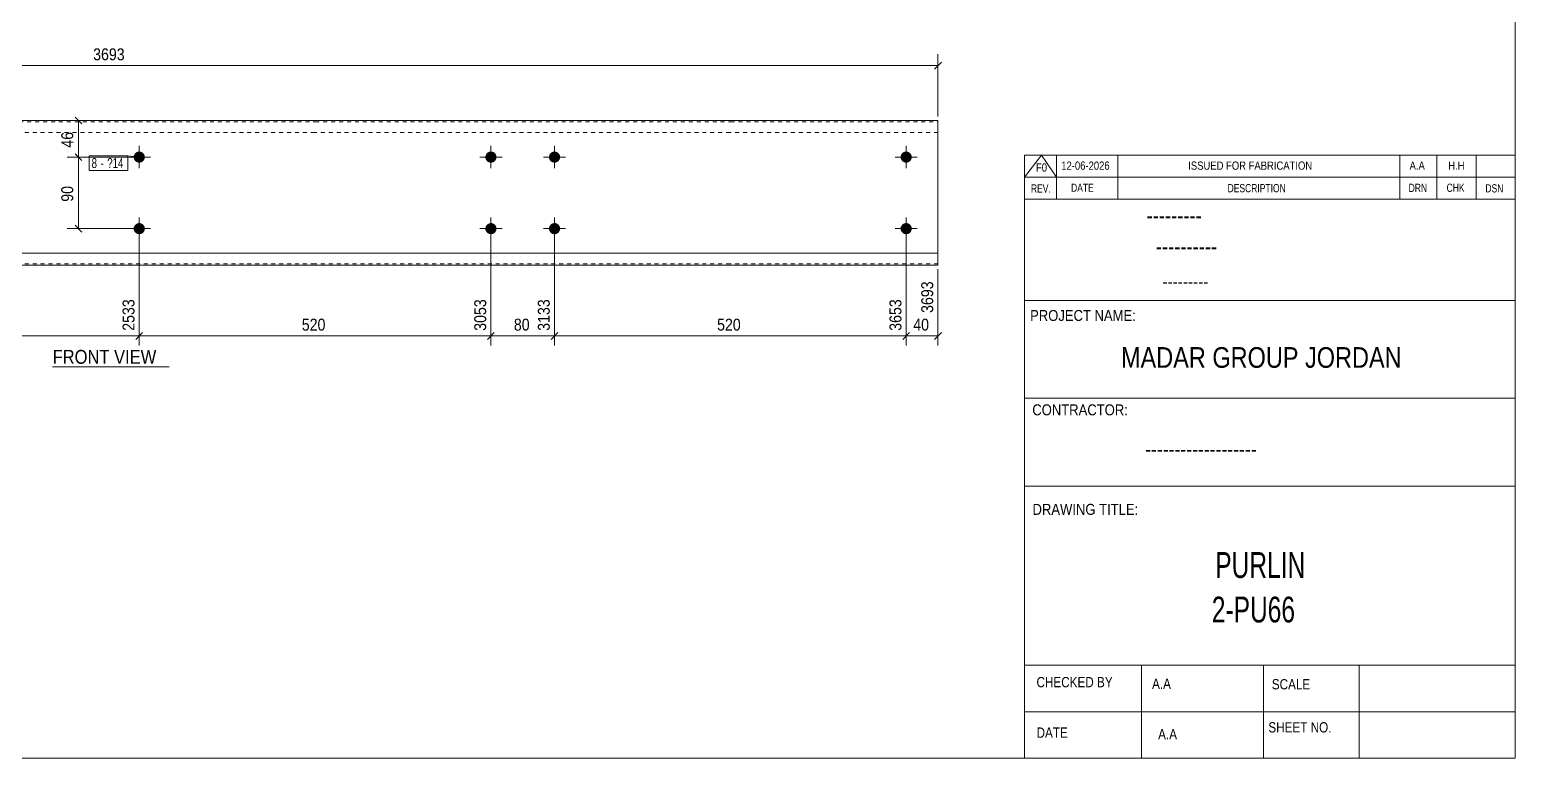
# Model space of a CAD drawing. Header units: millimetres. Extents: x 2 to 579, y 1 to 405.
# Drawn here: x 205.2 to 579, y 5 to 188.3 of the extents above; entities that cross this region are included whole.
import ezdxf

# ---------------------------------------------------------------- set-up
doc = ezdxf.new("R2010")
doc.units = ezdxf.units.MM
doc.linetypes.add('XKITLINE00', pattern=[0])
doc.linetypes.add('XKITLINE01', pattern=[4, 1, -1, 1, -1])
for name, color, linetype, lineweight in [('Bolt', 3, 'Continuous', 0), ('BoltMark', 7, 'Continuous', 0), ('Dimensions', 7, 'Continuous', 0), ('DrawingSheet', 5, 'Continuous', 0), ('OtherObjectType', 7, 'Continuous', 0), ('Part', 2, 'Continuous', 0)]:
    doc.layers.add(name, color=color, linetype=linetype, lineweight=lineweight)
doc.styles.add('@ARIAL_UNICODE_MS_BOLD', font='ARIAL.TTF')
doc.styles.add('ARIAL', font='ARIAL.TTF')
doc.styles.add('ARIAL_NARROW', font='ARIALN.TTF')
doc.styles.add('COMIC_SANS_MS_BOLD', font='COMICBD.TTF')
doc.styles.add('SWIS721_EX_BT', font='ARIAL.TTF')
doc.styles.add('SWISSE', font='ARIAL.TTF')

# ---------------------------------------------------------------- blocks, each defined once
blk = doc.blocks.new('*A3')
at = {"layer": 'Bolt'}
for points in [[(322.66, 156.2), (322.65, 156.17), (322.65, 156.13), (322.65, 156.1), (322.65, 156.06), (322.64, 156.03), (322.64, 156), (322.63, 155.96), (322.62, 155.93), (322.61, 155.9), (322.61, 155.86), (322.6, 155.83), (322.59, 155.8), (322.57, 155.76), (322.56, 155.73), (322.55, 155.7), (322.54, 155.67), (322.52, 155.64), (322.51, 155.61), (322.49, 155.58), (322.47, 155.55), (322.46, 155.52), (322.44, 155.49), (322.42, 155.46), (322.4, 155.43), (322.38, 155.4), (322.36, 155.37), (322.34, 155.35), (322.32, 155.32), (322.29, 155.3), (322.27, 155.27), (322.25, 155.25), (322.22, 155.22), (322.2, 155.2), (322.17, 155.18), (322.14, 155.15), (322.12, 155.13), (322.09, 155.11), (322.06, 155.09), (322.03, 155.07), (322.01, 155.05), (321.98, 155.03), (321.95, 155.02), (321.92, 155), (321.89, 154.99), (321.85, 154.97), (321.82, 154.96), (321.79, 154.94), (321.76, 154.93), (321.73, 154.92), (321.7, 154.91), (321.66, 154.9), (321.63, 154.89), (321.6, 154.88), (321.56, 154.87), (321.53, 154.86), (321.5, 154.86), (321.46, 154.85), (321.43, 154.85), (321.39, 154.84), (321.36, 154.84), (321.32, 154.84), (321.29, 154.84), (321.26, 154.84), (321.22, 154.84), (321.19, 154.84), (321.15, 154.84), (321.12, 154.84), (321.08, 154.85), (321.05, 154.85), (321.02, 154.86), (320.98, 154.86), (320.95, 154.87), (320.92, 154.88), (320.88, 154.89), (320.85, 154.9), (320.82, 154.91), (320.78, 154.92), (320.75, 154.93), (320.72, 154.94), (320.69, 154.96), (320.66, 154.97), (320.63, 154.99), (320.6, 155), (320.57, 155.02), (320.54, 155.03), (320.51, 155.05), (320.48, 155.07), (320.45, 155.09), (320.42, 155.11), (320.39, 155.13), (320.37, 155.15), (320.34, 155.18), (320.32, 155.2), (320.29, 155.22), (320.27, 155.25), (320.24, 155.27), (320.22, 155.3), (320.2, 155.32), (320.17, 155.35), (320.15, 155.37), (320.13, 155.4), (320.11, 155.43), (320.09, 155.46), (320.07, 155.49), (320.06, 155.52), (320.04, 155.55), (320.02, 155.58), (320.01, 155.61), (319.99, 155.64), (319.98, 155.67), (319.96, 155.7), (319.95, 155.73), (319.94, 155.76), (319.93, 155.8), (319.92, 155.83), (319.91, 155.86), (319.9, 155.9), (319.89, 155.93), (319.88, 155.96), (319.88, 156), (319.87, 156.03), (319.87, 156.06), (319.86, 156.1), (319.86, 156.13), (319.86, 156.17), (319.86, 156.2), (319.86, 156.24), (319.86, 156.27), (319.86, 156.3), (319.86, 156.34), (319.86, 156.37), (319.87, 156.41), (319.87, 156.44), (319.88, 156.48), (319.88, 156.51), (319.89, 156.54), (319.9, 156.58), (319.91, 156.61), (319.92, 156.64), (319.93, 156.67), (319.94, 156.71), (319.95, 156.74), (319.96, 156.77), (319.98, 156.8), (319.99, 156.83), (320.01, 156.87), (320.02, 156.9), (320.04, 156.93), (320.06, 156.96), (320.07, 156.98), (320.09, 157.01), (320.11, 157.04), (320.13, 157.07), (320.15, 157.1), (320.17, 157.12), (320.2, 157.15), (320.22, 157.18), (320.24, 157.2), (320.27, 157.23), (320.29, 157.25), (320.32, 157.27), (320.34, 157.3), (320.37, 157.32), (320.39, 157.34), (320.42, 157.36), (320.45, 157.38), (320.48, 157.4), (320.51, 157.42), (320.54, 157.44), (320.57, 157.45), (320.6, 157.47), (320.63, 157.49), (320.66, 157.5), (320.69, 157.52), (320.72, 157.53), (320.75, 157.54), (320.78, 157.55), (320.82, 157.57), (320.85, 157.58), (320.88, 157.59), (320.92, 157.59), (320.95, 157.6), (320.98, 157.61), (321.02, 157.62), (321.05, 157.62), (321.08, 157.63), (321.12, 157.63), (321.15, 157.63), (321.19, 157.63), (321.22, 157.64), (321.26, 157.64), (321.29, 157.64), (321.32, 157.63), (321.36, 157.63), (321.39, 157.63), (321.43, 157.63), (321.46, 157.62), (321.5, 157.62), (321.53, 157.61), (321.56, 157.6), (321.6, 157.59), (321.63, 157.59), (321.66, 157.58), (321.7, 157.57), (321.73, 157.55), (321.76, 157.54), (321.79, 157.53), (321.82, 157.52), (321.85, 157.5), (321.89, 157.49), (321.92, 157.47), (321.95, 157.45), (321.98, 157.44), (322.01, 157.42), (322.03, 157.4), (322.06, 157.38), (322.09, 157.36), (322.12, 157.34), (322.14, 157.32), (322.17, 157.3), (322.2, 157.27), (322.22, 157.25), (322.25, 157.23), (322.27, 157.2), (322.29, 157.18), (322.32, 157.15), (322.34, 157.12), (322.36, 157.1), (322.38, 157.07), (322.4, 157.04), (322.42, 157.01), (322.44, 156.98), (322.46, 156.96), (322.47, 156.93), (322.49, 156.9), (322.51, 156.87), (322.52, 156.83), (322.54, 156.8), (322.55, 156.77), (322.56, 156.74), (322.57, 156.71), (322.59, 156.67), (322.6, 156.64), (322.61, 156.61), (322.61, 156.58), (322.62, 156.54), (322.63, 156.51), (322.64, 156.48), (322.64, 156.44), (322.65, 156.41), (322.65, 156.37), (322.65, 156.34), (322.65, 156.3), (322.66, 156.27), (322.66, 156.24)], [(338.66, 156.2), (338.65, 156.17), (338.65, 156.13), (338.65, 156.1), (338.65, 156.06), (338.64, 156.03), (338.64, 156), (338.63, 155.96), (338.62, 155.93), (338.61, 155.9), (338.61, 155.86), (338.6, 155.83), (338.59, 155.8), (338.57, 155.76), (338.56, 155.73), (338.55, 155.7), (338.54, 155.67), (338.52, 155.64), (338.51, 155.61), (338.49, 155.58), (338.47, 155.55), (338.46, 155.52), (338.44, 155.49), (338.42, 155.46), (338.4, 155.43), (338.38, 155.4), (338.36, 155.37), (338.34, 155.35), (338.32, 155.32), (338.29, 155.3), (338.27, 155.27), (338.25, 155.25), (338.22, 155.22), (338.2, 155.2), (338.17, 155.18), (338.14, 155.15), (338.12, 155.13), (338.09, 155.11), (338.06, 155.09), (338.03, 155.07), (338.01, 155.05), (337.98, 155.03), (337.95, 155.02), (337.92, 155), (337.89, 154.99), (337.85, 154.97), (337.82, 154.96), (337.79, 154.94), (337.76, 154.93), (337.73, 154.92), (337.7, 154.91), (337.66, 154.9), (337.63, 154.89), (337.6, 154.88), (337.56, 154.87), (337.53, 154.86), (337.5, 154.86), (337.46, 154.85), (337.43, 154.85), (337.39, 154.84), (337.36, 154.84), (337.32, 154.84), (337.29, 154.84), (337.26, 154.84), (337.22, 154.84), (337.19, 154.84), (337.15, 154.84), (337.12, 154.84), (337.08, 154.85), (337.05, 154.85), (337.02, 154.86), (336.98, 154.86), (336.95, 154.87), (336.92, 154.88), (336.88, 154.89), (336.85, 154.9), (336.82, 154.91), (336.78, 154.92), (336.75, 154.93), (336.72, 154.94), (336.69, 154.96), (336.66, 154.97), (336.63, 154.99), (336.6, 155), (336.57, 155.02), (336.54, 155.03), (336.51, 155.05), (336.48, 155.07), (336.45, 155.09), (336.42, 155.11), (336.39, 155.13), (336.37, 155.15), (336.34, 155.18), (336.32, 155.2), (336.29, 155.22), (336.27, 155.25), (336.24, 155.27), (336.22, 155.3), (336.2, 155.32), (336.17, 155.35), (336.15, 155.37), (336.13, 155.4), (336.11, 155.43), (336.09, 155.46), (336.07, 155.49), (336.06, 155.52), (336.04, 155.55), (336.02, 155.58), (336.01, 155.61), (335.99, 155.64), (335.98, 155.67), (335.96, 155.7), (335.95, 155.73), (335.94, 155.76), (335.93, 155.8), (335.92, 155.83), (335.91, 155.86), (335.9, 155.9), (335.89, 155.93), (335.88, 155.96), (335.88, 156), (335.87, 156.03), (335.87, 156.06), (335.86, 156.1), (335.86, 156.13), (335.86, 156.17), (335.86, 156.2), (335.86, 156.24), (335.86, 156.27), (335.86, 156.3), (335.86, 156.34), (335.86, 156.37), (335.87, 156.41), (335.87, 156.44), (335.88, 156.48), (335.88, 156.51), (335.89, 156.54), (335.9, 156.58), (335.91, 156.61), (335.92, 156.64), (335.93, 156.67), (335.94, 156.71), (335.95, 156.74), (335.96, 156.77), (335.98, 156.8), (335.99, 156.83), (336.01, 156.87), (336.02, 156.9), (336.04, 156.93), (336.06, 156.96), (336.07, 156.98), (336.09, 157.01), (336.11, 157.04), (336.13, 157.07), (336.15, 157.1), (336.17, 157.12), (336.2, 157.15), (336.22, 157.18), (336.24, 157.2), (336.27, 157.23), (336.29, 157.25), (336.32, 157.27), (336.34, 157.3), (336.37, 157.32), (336.39, 157.34), (336.42, 157.36), (336.45, 157.38), (336.48, 157.4), (336.51, 157.42), (336.54, 157.44), (336.57, 157.45), (336.6, 157.47), (336.63, 157.49), (336.66, 157.5), (336.69, 157.52), (336.72, 157.53), (336.75, 157.54), (336.78, 157.55), (336.82, 157.57), (336.85, 157.58), (336.88, 157.59), (336.92, 157.59), (336.95, 157.6), (336.98, 157.61), (337.02, 157.62), (337.05, 157.62), (337.08, 157.63), (337.12, 157.63), (337.15, 157.63), (337.19, 157.63), (337.22, 157.64), (337.26, 157.64), (337.29, 157.64), (337.32, 157.63), (337.36, 157.63), (337.39, 157.63), (337.43, 157.63), (337.46, 157.62), (337.5, 157.62), (337.53, 157.61), (337.56, 157.6), (337.6, 157.59), (337.63, 157.59), (337.66, 157.58), (337.7, 157.57), (337.73, 157.55), (337.76, 157.54), (337.79, 157.53), (337.82, 157.52), (337.85, 157.5), (337.89, 157.49), (337.92, 157.47), (337.95, 157.45), (337.98, 157.44), (338.01, 157.42), (338.03, 157.4), (338.06, 157.38), (338.09, 157.36), (338.12, 157.34), (338.14, 157.32), (338.17, 157.3), (338.2, 157.27), (338.22, 157.25), (338.25, 157.23), (338.27, 157.2), (338.29, 157.18), (338.32, 157.15), (338.34, 157.12), (338.36, 157.1), (338.38, 157.07), (338.4, 157.04), (338.42, 157.01), (338.44, 156.98), (338.46, 156.96), (338.47, 156.93), (338.49, 156.9), (338.51, 156.87), (338.52, 156.83), (338.54, 156.8), (338.55, 156.77), (338.56, 156.74), (338.57, 156.71), (338.59, 156.67), (338.6, 156.64), (338.61, 156.61), (338.61, 156.58), (338.62, 156.54), (338.63, 156.51), (338.64, 156.48), (338.64, 156.44), (338.65, 156.41), (338.65, 156.37), (338.65, 156.34), (338.65, 156.3), (338.66, 156.27), (338.66, 156.24)], [(322.66, 138.2), (322.65, 138.17), (322.65, 138.13), (322.65, 138.1), (322.65, 138.06), (322.64, 138.03), (322.64, 138), (322.63, 137.96), (322.62, 137.93), (322.61, 137.9), (322.61, 137.86), (322.6, 137.83), (322.59, 137.8), (322.57, 137.76), (322.56, 137.73), (322.55, 137.7), (322.54, 137.67), (322.52, 137.64), (322.51, 137.61), (322.49, 137.58), (322.47, 137.55), (322.46, 137.52), (322.44, 137.49), (322.42, 137.46), (322.4, 137.43), (322.38, 137.4), (322.36, 137.37), (322.34, 137.35), (322.32, 137.32), (322.29, 137.3), (322.27, 137.27), (322.25, 137.25), (322.22, 137.22), (322.2, 137.2), (322.17, 137.18), (322.14, 137.15), (322.12, 137.13), (322.09, 137.11), (322.06, 137.09), (322.03, 137.07), (322.01, 137.05), (321.98, 137.03), (321.95, 137.02), (321.92, 137), (321.89, 136.99), (321.85, 136.97), (321.82, 136.96), (321.79, 136.94), (321.76, 136.93), (321.73, 136.92), (321.7, 136.91), (321.66, 136.9), (321.63, 136.89), (321.6, 136.88), (321.56, 136.87), (321.53, 136.86), (321.5, 136.86), (321.46, 136.85), (321.43, 136.85), (321.39, 136.84), (321.36, 136.84), (321.32, 136.84), (321.29, 136.84), (321.26, 136.84), (321.22, 136.84), (321.19, 136.84), (321.15, 136.84), (321.12, 136.84), (321.08, 136.85), (321.05, 136.85), (321.02, 136.86), (320.98, 136.86), (320.95, 136.87), (320.92, 136.88), (320.88, 136.89), (320.85, 136.9), (320.82, 136.91), (320.78, 136.92), (320.75, 136.93), (320.72, 136.94), (320.69, 136.96), (320.66, 136.97), (320.63, 136.99), (320.6, 137), (320.57, 137.02), (320.54, 137.03), (320.51, 137.05), (320.48, 137.07), (320.45, 137.09), (320.42, 137.11), (320.39, 137.13), (320.37, 137.15), (320.34, 137.18), (320.32, 137.2), (320.29, 137.22), (320.27, 137.25), (320.24, 137.27), (320.22, 137.3), (320.2, 137.32), (320.17, 137.35), (320.15, 137.37), (320.13, 137.4), (320.11, 137.43), (320.09, 137.46), (320.07, 137.49), (320.06, 137.52), (320.04, 137.55), (320.02, 137.58), (320.01, 137.61), (319.99, 137.64), (319.98, 137.67), (319.96, 137.7), (319.95, 137.73), (319.94, 137.76), (319.93, 137.8), (319.92, 137.83), (319.91, 137.86), (319.9, 137.9), (319.89, 137.93), (319.88, 137.96), (319.88, 138), (319.87, 138.03), (319.87, 138.06), (319.86, 138.1), (319.86, 138.13), (319.86, 138.17), (319.86, 138.2), (319.86, 138.24), (319.86, 138.27), (319.86, 138.3), (319.86, 138.34), (319.86, 138.37), (319.87, 138.41), (319.87, 138.44), (319.88, 138.48), (319.88, 138.51), (319.89, 138.54), (319.9, 138.58), (319.91, 138.61), (319.92, 138.64), (319.93, 138.67), (319.94, 138.71), (319.95, 138.74), (319.96, 138.77), (319.98, 138.8), (319.99, 138.83), (320.01, 138.87), (320.02, 138.9), (320.04, 138.93), (320.06, 138.96), (320.07, 138.98), (320.09, 139.01), (320.11, 139.04), (320.13, 139.07), (320.15, 139.1), (320.17, 139.12), (320.2, 139.15), (320.22, 139.18), (320.24, 139.2), (320.27, 139.23), (320.29, 139.25), (320.32, 139.27), (320.34, 139.3), (320.37, 139.32), (320.39, 139.34), (320.42, 139.36), (320.45, 139.38), (320.48, 139.4), (320.51, 139.42), (320.54, 139.44), (320.57, 139.45), (320.6, 139.47), (320.63, 139.49), (320.66, 139.5), (320.69, 139.52), (320.72, 139.53), (320.75, 139.54), (320.78, 139.55), (320.82, 139.57), (320.85, 139.58), (320.88, 139.59), (320.92, 139.59), (320.95, 139.6), (320.98, 139.61), (321.02, 139.62), (321.05, 139.62), (321.08, 139.63), (321.12, 139.63), (321.15, 139.63), (321.19, 139.63), (321.22, 139.64), (321.26, 139.64), (321.29, 139.64), (321.32, 139.63), (321.36, 139.63), (321.39, 139.63), (321.43, 139.63), (321.46, 139.62), (321.5, 139.62), (321.53, 139.61), (321.56, 139.6), (321.6, 139.59), (321.63, 139.59), (321.66, 139.58), (321.7, 139.57), (321.73, 139.55), (321.76, 139.54), (321.79, 139.53), (321.82, 139.52), (321.85, 139.5), (321.89, 139.49), (321.92, 139.47), (321.95, 139.45), (321.98, 139.44), (322.01, 139.42), (322.03, 139.4), (322.06, 139.38), (322.09, 139.36), (322.12, 139.34), (322.14, 139.32), (322.17, 139.3), (322.2, 139.27), (322.22, 139.25), (322.25, 139.23), (322.27, 139.2), (322.29, 139.18), (322.32, 139.15), (322.34, 139.12), (322.36, 139.1), (322.38, 139.07), (322.4, 139.04), (322.42, 139.01), (322.44, 138.98), (322.46, 138.96), (322.47, 138.93), (322.49, 138.9), (322.51, 138.87), (322.52, 138.83), (322.54, 138.8), (322.55, 138.77), (322.56, 138.74), (322.57, 138.71), (322.59, 138.67), (322.6, 138.64), (322.61, 138.61), (322.61, 138.58), (322.62, 138.54), (322.63, 138.51), (322.64, 138.48), (322.64, 138.44), (322.65, 138.41), (322.65, 138.37), (322.65, 138.34), (322.65, 138.3), (322.66, 138.27), (322.66, 138.24)], [(338.66, 138.2), (338.65, 138.17), (338.65, 138.13), (338.65, 138.1), (338.65, 138.06), (338.64, 138.03), (338.64, 138), (338.63, 137.96), (338.62, 137.93), (338.61, 137.9), (338.61, 137.86), (338.6, 137.83), (338.59, 137.8), (338.57, 137.76), (338.56, 137.73), (338.55, 137.7), (338.54, 137.67), (338.52, 137.64), (338.51, 137.61), (338.49, 137.58), (338.47, 137.55), (338.46, 137.52), (338.44, 137.49), (338.42, 137.46), (338.4, 137.43), (338.38, 137.4), (338.36, 137.37), (338.34, 137.35), (338.32, 137.32), (338.29, 137.3), (338.27, 137.27), (338.25, 137.25), (338.22, 137.22), (338.2, 137.2), (338.17, 137.18), (338.14, 137.15), (338.12, 137.13), (338.09, 137.11), (338.06, 137.09), (338.03, 137.07), (338.01, 137.05), (337.98, 137.03), (337.95, 137.02), (337.92, 137), (337.89, 136.99), (337.85, 136.97), (337.82, 136.96), (337.79, 136.94), (337.76, 136.93), (337.73, 136.92), (337.7, 136.91), (337.66, 136.9), (337.63, 136.89), (337.6, 136.88), (337.56, 136.87), (337.53, 136.86), (337.5, 136.86), (337.46, 136.85), (337.43, 136.85), (337.39, 136.84), (337.36, 136.84), (337.32, 136.84), (337.29, 136.84), (337.26, 136.84), (337.22, 136.84), (337.19, 136.84), (337.15, 136.84), (337.12, 136.84), (337.08, 136.85), (337.05, 136.85), (337.02, 136.86), (336.98, 136.86), (336.95, 136.87), (336.92, 136.88), (336.88, 136.89), (336.85, 136.9), (336.82, 136.91), (336.78, 136.92), (336.75, 136.93), (336.72, 136.94), (336.69, 136.96), (336.66, 136.97), (336.63, 136.99), (336.6, 137), (336.57, 137.02), (336.54, 137.03), (336.51, 137.05), (336.48, 137.07), (336.45, 137.09), (336.42, 137.11), (336.39, 137.13), (336.37, 137.15), (336.34, 137.18), (336.32, 137.2), (336.29, 137.22), (336.27, 137.25), (336.24, 137.27), (336.22, 137.3), (336.2, 137.32), (336.17, 137.35), (336.15, 137.37), (336.13, 137.4), (336.11, 137.43), (336.09, 137.46), (336.07, 137.49), (336.06, 137.52), (336.04, 137.55), (336.02, 137.58), (336.01, 137.61), (335.99, 137.64), (335.98, 137.67), (335.96, 137.7), (335.95, 137.73), (335.94, 137.76), (335.93, 137.8), (335.92, 137.83), (335.91, 137.86), (335.9, 137.9), (335.89, 137.93), (335.88, 137.96), (335.88, 138), (335.87, 138.03), (335.87, 138.06), (335.86, 138.1), (335.86, 138.13), (335.86, 138.17), (335.86, 138.2), (335.86, 138.24), (335.86, 138.27), (335.86, 138.3), (335.86, 138.34), (335.86, 138.37), (335.87, 138.41), (335.87, 138.44), (335.88, 138.48), (335.88, 138.51), (335.89, 138.54), (335.9, 138.58), (335.91, 138.61), (335.92, 138.64), (335.93, 138.67), (335.94, 138.71), (335.95, 138.74), (335.96, 138.77), (335.98, 138.8), (335.99, 138.83), (336.01, 138.87), (336.02, 138.9), (336.04, 138.93), (336.06, 138.96), (336.07, 138.98), (336.09, 139.01), (336.11, 139.04), (336.13, 139.07), (336.15, 139.1), (336.17, 139.12), (336.2, 139.15), (336.22, 139.18), (336.24, 139.2), (336.27, 139.23), (336.29, 139.25), (336.32, 139.27), (336.34, 139.3), (336.37, 139.32), (336.39, 139.34), (336.42, 139.36), (336.45, 139.38), (336.48, 139.4), (336.51, 139.42), (336.54, 139.44), (336.57, 139.45), (336.6, 139.47), (336.63, 139.49), (336.66, 139.5), (336.69, 139.52), (336.72, 139.53), (336.75, 139.54), (336.78, 139.55), (336.82, 139.57), (336.85, 139.58), (336.88, 139.59), (336.92, 139.59), (336.95, 139.6), (336.98, 139.61), (337.02, 139.62), (337.05, 139.62), (337.08, 139.63), (337.12, 139.63), (337.15, 139.63), (337.19, 139.63), (337.22, 139.64), (337.26, 139.64), (337.29, 139.64), (337.32, 139.63), (337.36, 139.63), (337.39, 139.63), (337.43, 139.63), (337.46, 139.62), (337.5, 139.62), (337.53, 139.61), (337.56, 139.6), (337.6, 139.59), (337.63, 139.59), (337.66, 139.58), (337.7, 139.57), (337.73, 139.55), (337.76, 139.54), (337.79, 139.53), (337.82, 139.52), (337.85, 139.5), (337.89, 139.49), (337.92, 139.47), (337.95, 139.45), (337.98, 139.44), (338.01, 139.42), (338.03, 139.4), (338.06, 139.38), (338.09, 139.36), (338.12, 139.34), (338.14, 139.32), (338.17, 139.3), (338.2, 139.27), (338.22, 139.25), (338.25, 139.23), (338.27, 139.2), (338.29, 139.18), (338.32, 139.15), (338.34, 139.12), (338.36, 139.1), (338.38, 139.07), (338.4, 139.04), (338.42, 139.01), (338.44, 138.98), (338.46, 138.96), (338.47, 138.93), (338.49, 138.9), (338.51, 138.87), (338.52, 138.83), (338.54, 138.8), (338.55, 138.77), (338.56, 138.74), (338.57, 138.71), (338.59, 138.67), (338.6, 138.64), (338.61, 138.61), (338.61, 138.58), (338.62, 138.54), (338.63, 138.51), (338.64, 138.48), (338.64, 138.44), (338.65, 138.41), (338.65, 138.37), (338.65, 138.34), (338.65, 138.3), (338.66, 138.27), (338.66, 138.24)]]:
    blk.add_hatch(color=3, dxfattribs=at).paths.add_polyline_path(points, flags=17)
at = {"layer": 'Bolt', "color": 3, "linetype": 'XKITLINE00', "lineweight": 0}
for p, q in [((321.26, 159.04), (321.26, 153.44)), ((337.26, 159.04), (337.26, 153.44)), ((324.06, 156.24), (318.46, 156.24)), ((340.06, 156.24), (334.46, 156.24)), ((321.26, 141.04), (321.26, 135.44)), ((337.26, 141.04), (337.26, 135.44)), ((324.06, 138.24), (318.46, 138.24)), ((340.06, 138.24), (334.46, 138.24))]:
    blk.add_line(p, q, dxfattribs=at)
blk = doc.blocks.new('*A4')
at = {"layer": 'Bolt'}
for points in [[(234.17, 156.2), (234.17, 156.17), (234.16, 156.13), (234.16, 156.1), (234.16, 156.06), (234.15, 156.03), (234.15, 156), (234.14, 155.96), (234.13, 155.93), (234.13, 155.9), (234.12, 155.86), (234.11, 155.83), (234.1, 155.8), (234.09, 155.76), (234.07, 155.73), (234.06, 155.7), (234.05, 155.67), (234.03, 155.64), (234.02, 155.61), (234, 155.58), (233.99, 155.55), (233.97, 155.52), (233.95, 155.49), (233.93, 155.46), (233.91, 155.43), (233.89, 155.4), (233.87, 155.37), (233.85, 155.35), (233.83, 155.32), (233.81, 155.3), (233.78, 155.27), (233.76, 155.25), (233.73, 155.22), (233.71, 155.2), (233.68, 155.18), (233.66, 155.15), (233.63, 155.13), (233.6, 155.11), (233.57, 155.09), (233.55, 155.07), (233.52, 155.05), (233.49, 155.03), (233.46, 155.02), (233.43, 155), (233.4, 154.99), (233.37, 154.97), (233.34, 154.96), (233.3, 154.94), (233.27, 154.93), (233.24, 154.92), (233.21, 154.91), (233.17, 154.9), (233.14, 154.89), (233.11, 154.88), (233.08, 154.87), (233.04, 154.86), (233.01, 154.86), (232.97, 154.85), (232.94, 154.85), (232.91, 154.84), (232.87, 154.84), (232.84, 154.84), (232.8, 154.84), (232.77, 154.84), (232.73, 154.84), (232.7, 154.84), (232.67, 154.84), (232.63, 154.84), (232.6, 154.85), (232.56, 154.85), (232.53, 154.86), (232.5, 154.86), (232.46, 154.87), (232.43, 154.88), (232.39, 154.89), (232.36, 154.9), (232.33, 154.91), (232.3, 154.92), (232.26, 154.93), (232.23, 154.94), (232.2, 154.96), (232.17, 154.97), (232.14, 154.99), (232.11, 155), (232.08, 155.02), (232.05, 155.03), (232.02, 155.05), (231.99, 155.07), (231.96, 155.09), (231.93, 155.11), (231.91, 155.13), (231.88, 155.15), (231.85, 155.18), (231.83, 155.2), (231.8, 155.22), (231.78, 155.25), (231.75, 155.27), (231.73, 155.3), (231.71, 155.32), (231.69, 155.35), (231.66, 155.37), (231.64, 155.4), (231.62, 155.43), (231.6, 155.46), (231.59, 155.49), (231.57, 155.52), (231.55, 155.55), (231.53, 155.58), (231.52, 155.61), (231.5, 155.64), (231.49, 155.67), (231.47, 155.7), (231.46, 155.73), (231.45, 155.76), (231.44, 155.8), (231.43, 155.83), (231.42, 155.86), (231.41, 155.9), (231.4, 155.93), (231.4, 155.96), (231.39, 156), (231.38, 156.03), (231.38, 156.06), (231.38, 156.1), (231.37, 156.13), (231.37, 156.17), (231.37, 156.2), (231.37, 156.24), (231.37, 156.27), (231.37, 156.3), (231.37, 156.34), (231.38, 156.37), (231.38, 156.41), (231.38, 156.44), (231.39, 156.48), (231.4, 156.51), (231.4, 156.54), (231.41, 156.58), (231.42, 156.61), (231.43, 156.64), (231.44, 156.67), (231.45, 156.71), (231.46, 156.74), (231.47, 156.77), (231.49, 156.8), (231.5, 156.83), (231.52, 156.87), (231.53, 156.9), (231.55, 156.93), (231.57, 156.96), (231.59, 156.98), (231.6, 157.01), (231.62, 157.04), (231.64, 157.07), (231.66, 157.1), (231.69, 157.12), (231.71, 157.15), (231.73, 157.18), (231.75, 157.2), (231.78, 157.23), (231.8, 157.25), (231.83, 157.27), (231.85, 157.3), (231.88, 157.32), (231.91, 157.34), (231.93, 157.36), (231.96, 157.38), (231.99, 157.4), (232.02, 157.42), (232.05, 157.44), (232.08, 157.45), (232.11, 157.47), (232.14, 157.49), (232.17, 157.5), (232.2, 157.52), (232.23, 157.53), (232.26, 157.54), (232.3, 157.55), (232.33, 157.57), (232.36, 157.58), (232.39, 157.59), (232.43, 157.59), (232.46, 157.6), (232.5, 157.61), (232.53, 157.62), (232.56, 157.62), (232.6, 157.63), (232.63, 157.63), (232.67, 157.63), (232.7, 157.63), (232.73, 157.64), (232.77, 157.64), (232.8, 157.64), (232.84, 157.63), (232.87, 157.63), (232.91, 157.63), (232.94, 157.63), (232.97, 157.62), (233.01, 157.62), (233.04, 157.61), (233.08, 157.6), (233.11, 157.59), (233.14, 157.59), (233.17, 157.58), (233.21, 157.57), (233.24, 157.55), (233.27, 157.54), (233.3, 157.53), (233.34, 157.52), (233.37, 157.5), (233.4, 157.49), (233.43, 157.47), (233.46, 157.45), (233.49, 157.44), (233.52, 157.42), (233.55, 157.4), (233.57, 157.38), (233.6, 157.36), (233.63, 157.34), (233.66, 157.32), (233.68, 157.3), (233.71, 157.27), (233.73, 157.25), (233.76, 157.23), (233.78, 157.2), (233.81, 157.18), (233.83, 157.15), (233.85, 157.12), (233.87, 157.1), (233.89, 157.07), (233.91, 157.04), (233.93, 157.01), (233.95, 156.98), (233.97, 156.96), (233.99, 156.93), (234, 156.9), (234.02, 156.87), (234.03, 156.83), (234.05, 156.8), (234.06, 156.77), (234.07, 156.74), (234.09, 156.71), (234.1, 156.67), (234.11, 156.64), (234.12, 156.61), (234.13, 156.58), (234.13, 156.54), (234.14, 156.51), (234.15, 156.48), (234.15, 156.44), (234.16, 156.41), (234.16, 156.37), (234.16, 156.34), (234.17, 156.3), (234.17, 156.27), (234.17, 156.24)], [(427.14, 156.2), (427.14, 156.17), (427.14, 156.13), (427.14, 156.1), (427.13, 156.06), (427.13, 156.03), (427.12, 156), (427.12, 155.96), (427.11, 155.93), (427.1, 155.9), (427.09, 155.86), (427.08, 155.83), (427.07, 155.8), (427.06, 155.76), (427.05, 155.73), (427.04, 155.7), (427.02, 155.67), (427.01, 155.64), (426.99, 155.61), (426.98, 155.58), (426.96, 155.55), (426.94, 155.52), (426.93, 155.49), (426.91, 155.46), (426.89, 155.43), (426.87, 155.4), (426.85, 155.37), (426.83, 155.35), (426.8, 155.32), (426.78, 155.3), (426.76, 155.27), (426.73, 155.25), (426.71, 155.22), (426.68, 155.2), (426.66, 155.18), (426.63, 155.15), (426.61, 155.13), (426.58, 155.11), (426.55, 155.09), (426.52, 155.07), (426.49, 155.05), (426.46, 155.03), (426.43, 155.02), (426.4, 155), (426.37, 154.99), (426.34, 154.97), (426.31, 154.96), (426.28, 154.94), (426.25, 154.93), (426.22, 154.92), (426.18, 154.91), (426.15, 154.9), (426.12, 154.89), (426.08, 154.88), (426.05, 154.87), (426.02, 154.86), (425.98, 154.86), (425.95, 154.85), (425.92, 154.85), (425.88, 154.84), (425.85, 154.84), (425.81, 154.84), (425.78, 154.84), (425.74, 154.84), (425.71, 154.84), (425.68, 154.84), (425.64, 154.84), (425.61, 154.84), (425.57, 154.85), (425.54, 154.85), (425.5, 154.86), (425.47, 154.86), (425.44, 154.87), (425.4, 154.88), (425.37, 154.89), (425.34, 154.9), (425.3, 154.91), (425.27, 154.92), (425.24, 154.93), (425.21, 154.94), (425.18, 154.96), (425.15, 154.97), (425.11, 154.99), (425.08, 155), (425.05, 155.02), (425.02, 155.03), (424.99, 155.05), (424.97, 155.07), (424.94, 155.09), (424.91, 155.11), (424.88, 155.13), (424.86, 155.15), (424.83, 155.18), (424.8, 155.2), (424.78, 155.22), (424.75, 155.25), (424.73, 155.27), (424.71, 155.3), (424.68, 155.32), (424.66, 155.35), (424.64, 155.37), (424.62, 155.4), (424.6, 155.43), (424.58, 155.46), (424.56, 155.49), (424.54, 155.52), (424.53, 155.55), (424.51, 155.58), (424.49, 155.61), (424.48, 155.64), (424.46, 155.67), (424.45, 155.7), (424.44, 155.73), (424.43, 155.76), (424.41, 155.8), (424.4, 155.83), (424.39, 155.86), (424.39, 155.9), (424.38, 155.93), (424.37, 155.96), (424.36, 156), (424.36, 156.03), (424.35, 156.06), (424.35, 156.1), (424.35, 156.13), (424.35, 156.17), (424.34, 156.2), (424.34, 156.24), (424.34, 156.27), (424.35, 156.3), (424.35, 156.34), (424.35, 156.37), (424.35, 156.41), (424.36, 156.44), (424.36, 156.48), (424.37, 156.51), (424.38, 156.54), (424.39, 156.58), (424.39, 156.61), (424.4, 156.64), (424.41, 156.67), (424.43, 156.71), (424.44, 156.74), (424.45, 156.77), (424.46, 156.8), (424.48, 156.83), (424.49, 156.87), (424.51, 156.9), (424.53, 156.93), (424.54, 156.96), (424.56, 156.98), (424.58, 157.01), (424.6, 157.04), (424.62, 157.07), (424.64, 157.1), (424.66, 157.12), (424.68, 157.15), (424.71, 157.18), (424.73, 157.2), (424.75, 157.23), (424.78, 157.25), (424.8, 157.27), (424.83, 157.3), (424.86, 157.32), (424.88, 157.34), (424.91, 157.36), (424.94, 157.38), (424.97, 157.4), (424.99, 157.42), (425.02, 157.44), (425.05, 157.45), (425.08, 157.47), (425.11, 157.49), (425.15, 157.5), (425.18, 157.52), (425.21, 157.53), (425.24, 157.54), (425.27, 157.55), (425.3, 157.57), (425.34, 157.58), (425.37, 157.59), (425.4, 157.59), (425.44, 157.6), (425.47, 157.61), (425.5, 157.62), (425.54, 157.62), (425.57, 157.63), (425.61, 157.63), (425.64, 157.63), (425.68, 157.63), (425.71, 157.64), (425.74, 157.64), (425.78, 157.64), (425.81, 157.63), (425.85, 157.63), (425.88, 157.63), (425.92, 157.63), (425.95, 157.62), (425.98, 157.62), (426.02, 157.61), (426.05, 157.6), (426.08, 157.59), (426.12, 157.59), (426.15, 157.58), (426.18, 157.57), (426.22, 157.55), (426.25, 157.54), (426.28, 157.53), (426.31, 157.52), (426.34, 157.5), (426.37, 157.49), (426.4, 157.47), (426.43, 157.45), (426.46, 157.44), (426.49, 157.42), (426.52, 157.4), (426.55, 157.38), (426.58, 157.36), (426.61, 157.34), (426.63, 157.32), (426.66, 157.3), (426.68, 157.27), (426.71, 157.25), (426.73, 157.23), (426.76, 157.2), (426.78, 157.18), (426.8, 157.15), (426.83, 157.12), (426.85, 157.1), (426.87, 157.07), (426.89, 157.04), (426.91, 157.01), (426.93, 156.98), (426.94, 156.96), (426.96, 156.93), (426.98, 156.9), (426.99, 156.87), (427.01, 156.83), (427.02, 156.8), (427.04, 156.77), (427.05, 156.74), (427.06, 156.71), (427.07, 156.67), (427.08, 156.64), (427.09, 156.61), (427.1, 156.58), (427.11, 156.54), (427.12, 156.51), (427.12, 156.48), (427.13, 156.44), (427.13, 156.41), (427.14, 156.37), (427.14, 156.34), (427.14, 156.3), (427.14, 156.27), (427.14, 156.24)], [(234.17, 138.2), (234.17, 138.17), (234.16, 138.13), (234.16, 138.1), (234.16, 138.06), (234.15, 138.03), (234.15, 138), (234.14, 137.96), (234.13, 137.93), (234.13, 137.9), (234.12, 137.86), (234.11, 137.83), (234.1, 137.8), (234.09, 137.76), (234.07, 137.73), (234.06, 137.7), (234.05, 137.67), (234.03, 137.64), (234.02, 137.61), (234, 137.58), (233.99, 137.55), (233.97, 137.52), (233.95, 137.49), (233.93, 137.46), (233.91, 137.43), (233.89, 137.4), (233.87, 137.37), (233.85, 137.35), (233.83, 137.32), (233.81, 137.3), (233.78, 137.27), (233.76, 137.25), (233.73, 137.22), (233.71, 137.2), (233.68, 137.18), (233.66, 137.15), (233.63, 137.13), (233.6, 137.11), (233.57, 137.09), (233.55, 137.07), (233.52, 137.05), (233.49, 137.03), (233.46, 137.02), (233.43, 137), (233.4, 136.99), (233.37, 136.97), (233.34, 136.96), (233.3, 136.94), (233.27, 136.93), (233.24, 136.92), (233.21, 136.91), (233.17, 136.9), (233.14, 136.89), (233.11, 136.88), (233.08, 136.87), (233.04, 136.86), (233.01, 136.86), (232.97, 136.85), (232.94, 136.85), (232.91, 136.84), (232.87, 136.84), (232.84, 136.84), (232.8, 136.84), (232.77, 136.84), (232.73, 136.84), (232.7, 136.84), (232.67, 136.84), (232.63, 136.84), (232.6, 136.85), (232.56, 136.85), (232.53, 136.86), (232.5, 136.86), (232.46, 136.87), (232.43, 136.88), (232.39, 136.89), (232.36, 136.9), (232.33, 136.91), (232.3, 136.92), (232.26, 136.93), (232.23, 136.94), (232.2, 136.96), (232.17, 136.97), (232.14, 136.99), (232.11, 137), (232.08, 137.02), (232.05, 137.03), (232.02, 137.05), (231.99, 137.07), (231.96, 137.09), (231.93, 137.11), (231.91, 137.13), (231.88, 137.15), (231.85, 137.18), (231.83, 137.2), (231.8, 137.22), (231.78, 137.25), (231.75, 137.27), (231.73, 137.3), (231.71, 137.32), (231.69, 137.35), (231.66, 137.37), (231.64, 137.4), (231.62, 137.43), (231.6, 137.46), (231.59, 137.49), (231.57, 137.52), (231.55, 137.55), (231.53, 137.58), (231.52, 137.61), (231.5, 137.64), (231.49, 137.67), (231.47, 137.7), (231.46, 137.73), (231.45, 137.76), (231.44, 137.8), (231.43, 137.83), (231.42, 137.86), (231.41, 137.9), (231.4, 137.93), (231.4, 137.96), (231.39, 138), (231.38, 138.03), (231.38, 138.06), (231.38, 138.1), (231.37, 138.13), (231.37, 138.17), (231.37, 138.2), (231.37, 138.24), (231.37, 138.27), (231.37, 138.3), (231.37, 138.34), (231.38, 138.37), (231.38, 138.41), (231.38, 138.44), (231.39, 138.48), (231.4, 138.51), (231.4, 138.54), (231.41, 138.58), (231.42, 138.61), (231.43, 138.64), (231.44, 138.67), (231.45, 138.71), (231.46, 138.74), (231.47, 138.77), (231.49, 138.8), (231.5, 138.83), (231.52, 138.87), (231.53, 138.9), (231.55, 138.93), (231.57, 138.96), (231.59, 138.98), (231.6, 139.01), (231.62, 139.04), (231.64, 139.07), (231.66, 139.1), (231.69, 139.12), (231.71, 139.15), (231.73, 139.18), (231.75, 139.2), (231.78, 139.23), (231.8, 139.25), (231.83, 139.27), (231.85, 139.3), (231.88, 139.32), (231.91, 139.34), (231.93, 139.36), (231.96, 139.38), (231.99, 139.4), (232.02, 139.42), (232.05, 139.44), (232.08, 139.45), (232.11, 139.47), (232.14, 139.49), (232.17, 139.5), (232.2, 139.52), (232.23, 139.53), (232.26, 139.54), (232.3, 139.55), (232.33, 139.57), (232.36, 139.58), (232.39, 139.59), (232.43, 139.59), (232.46, 139.6), (232.5, 139.61), (232.53, 139.62), (232.56, 139.62), (232.6, 139.63), (232.63, 139.63), (232.67, 139.63), (232.7, 139.63), (232.73, 139.64), (232.77, 139.64), (232.8, 139.64), (232.84, 139.63), (232.87, 139.63), (232.91, 139.63), (232.94, 139.63), (232.97, 139.62), (233.01, 139.62), (233.04, 139.61), (233.08, 139.6), (233.11, 139.59), (233.14, 139.59), (233.17, 139.58), (233.21, 139.57), (233.24, 139.55), (233.27, 139.54), (233.3, 139.53), (233.34, 139.52), (233.37, 139.5), (233.4, 139.49), (233.43, 139.47), (233.46, 139.45), (233.49, 139.44), (233.52, 139.42), (233.55, 139.4), (233.57, 139.38), (233.6, 139.36), (233.63, 139.34), (233.66, 139.32), (233.68, 139.3), (233.71, 139.27), (233.73, 139.25), (233.76, 139.23), (233.78, 139.2), (233.81, 139.18), (233.83, 139.15), (233.85, 139.12), (233.87, 139.1), (233.89, 139.07), (233.91, 139.04), (233.93, 139.01), (233.95, 138.98), (233.97, 138.96), (233.99, 138.93), (234, 138.9), (234.02, 138.87), (234.03, 138.83), (234.05, 138.8), (234.06, 138.77), (234.07, 138.74), (234.09, 138.71), (234.1, 138.67), (234.11, 138.64), (234.12, 138.61), (234.13, 138.58), (234.13, 138.54), (234.14, 138.51), (234.15, 138.48), (234.15, 138.44), (234.16, 138.41), (234.16, 138.37), (234.16, 138.34), (234.17, 138.3), (234.17, 138.27), (234.17, 138.24)], [(427.14, 138.2), (427.14, 138.17), (427.14, 138.13), (427.14, 138.1), (427.13, 138.06), (427.13, 138.03), (427.12, 138), (427.12, 137.96), (427.11, 137.93), (427.1, 137.9), (427.09, 137.86), (427.08, 137.83), (427.07, 137.8), (427.06, 137.76), (427.05, 137.73), (427.04, 137.7), (427.02, 137.67), (427.01, 137.64), (426.99, 137.61), (426.98, 137.58), (426.96, 137.55), (426.94, 137.52), (426.93, 137.49), (426.91, 137.46), (426.89, 137.43), (426.87, 137.4), (426.85, 137.37), (426.83, 137.35), (426.8, 137.32), (426.78, 137.3), (426.76, 137.27), (426.73, 137.25), (426.71, 137.22), (426.68, 137.2), (426.66, 137.18), (426.63, 137.15), (426.61, 137.13), (426.58, 137.11), (426.55, 137.09), (426.52, 137.07), (426.49, 137.05), (426.46, 137.03), (426.43, 137.02), (426.4, 137), (426.37, 136.99), (426.34, 136.97), (426.31, 136.96), (426.28, 136.94), (426.25, 136.93), (426.22, 136.92), (426.18, 136.91), (426.15, 136.9), (426.12, 136.89), (426.08, 136.88), (426.05, 136.87), (426.02, 136.86), (425.98, 136.86), (425.95, 136.85), (425.92, 136.85), (425.88, 136.84), (425.85, 136.84), (425.81, 136.84), (425.78, 136.84), (425.74, 136.84), (425.71, 136.84), (425.68, 136.84), (425.64, 136.84), (425.61, 136.84), (425.57, 136.85), (425.54, 136.85), (425.5, 136.86), (425.47, 136.86), (425.44, 136.87), (425.4, 136.88), (425.37, 136.89), (425.34, 136.9), (425.3, 136.91), (425.27, 136.92), (425.24, 136.93), (425.21, 136.94), (425.18, 136.96), (425.15, 136.97), (425.11, 136.99), (425.08, 137), (425.05, 137.02), (425.02, 137.03), (424.99, 137.05), (424.97, 137.07), (424.94, 137.09), (424.91, 137.11), (424.88, 137.13), (424.86, 137.15), (424.83, 137.18), (424.8, 137.2), (424.78, 137.22), (424.75, 137.25), (424.73, 137.27), (424.71, 137.3), (424.68, 137.32), (424.66, 137.35), (424.64, 137.37), (424.62, 137.4), (424.6, 137.43), (424.58, 137.46), (424.56, 137.49), (424.54, 137.52), (424.53, 137.55), (424.51, 137.58), (424.49, 137.61), (424.48, 137.64), (424.46, 137.67), (424.45, 137.7), (424.44, 137.73), (424.43, 137.76), (424.41, 137.8), (424.4, 137.83), (424.39, 137.86), (424.39, 137.9), (424.38, 137.93), (424.37, 137.96), (424.36, 138), (424.36, 138.03), (424.35, 138.06), (424.35, 138.1), (424.35, 138.13), (424.35, 138.17), (424.34, 138.2), (424.34, 138.24), (424.34, 138.27), (424.35, 138.3), (424.35, 138.34), (424.35, 138.37), (424.35, 138.41), (424.36, 138.44), (424.36, 138.48), (424.37, 138.51), (424.38, 138.54), (424.39, 138.58), (424.39, 138.61), (424.4, 138.64), (424.41, 138.67), (424.43, 138.71), (424.44, 138.74), (424.45, 138.77), (424.46, 138.8), (424.48, 138.83), (424.49, 138.87), (424.51, 138.9), (424.53, 138.93), (424.54, 138.96), (424.56, 138.98), (424.58, 139.01), (424.6, 139.04), (424.62, 139.07), (424.64, 139.1), (424.66, 139.12), (424.68, 139.15), (424.71, 139.18), (424.73, 139.2), (424.75, 139.23), (424.78, 139.25), (424.8, 139.27), (424.83, 139.3), (424.86, 139.32), (424.88, 139.34), (424.91, 139.36), (424.94, 139.38), (424.97, 139.4), (424.99, 139.42), (425.02, 139.44), (425.05, 139.45), (425.08, 139.47), (425.11, 139.49), (425.15, 139.5), (425.18, 139.52), (425.21, 139.53), (425.24, 139.54), (425.27, 139.55), (425.3, 139.57), (425.34, 139.58), (425.37, 139.59), (425.4, 139.59), (425.44, 139.6), (425.47, 139.61), (425.5, 139.62), (425.54, 139.62), (425.57, 139.63), (425.61, 139.63), (425.64, 139.63), (425.68, 139.63), (425.71, 139.64), (425.74, 139.64), (425.78, 139.64), (425.81, 139.63), (425.85, 139.63), (425.88, 139.63), (425.92, 139.63), (425.95, 139.62), (425.98, 139.62), (426.02, 139.61), (426.05, 139.6), (426.08, 139.59), (426.12, 139.59), (426.15, 139.58), (426.18, 139.57), (426.22, 139.55), (426.25, 139.54), (426.28, 139.53), (426.31, 139.52), (426.34, 139.5), (426.37, 139.49), (426.4, 139.47), (426.43, 139.45), (426.46, 139.44), (426.49, 139.42), (426.52, 139.4), (426.55, 139.38), (426.58, 139.36), (426.61, 139.34), (426.63, 139.32), (426.66, 139.3), (426.68, 139.27), (426.71, 139.25), (426.73, 139.23), (426.76, 139.2), (426.78, 139.18), (426.8, 139.15), (426.83, 139.12), (426.85, 139.1), (426.87, 139.07), (426.89, 139.04), (426.91, 139.01), (426.93, 138.98), (426.94, 138.96), (426.96, 138.93), (426.98, 138.9), (426.99, 138.87), (427.01, 138.83), (427.02, 138.8), (427.04, 138.77), (427.05, 138.74), (427.06, 138.71), (427.07, 138.67), (427.08, 138.64), (427.09, 138.61), (427.1, 138.58), (427.11, 138.54), (427.12, 138.51), (427.12, 138.48), (427.13, 138.44), (427.13, 138.41), (427.14, 138.37), (427.14, 138.34), (427.14, 138.3), (427.14, 138.27), (427.14, 138.24)]]:
    blk.add_hatch(color=3, dxfattribs=at).paths.add_polyline_path(points, flags=17)
at = {"layer": 'Bolt', "color": 3, "linetype": 'XKITLINE00', "lineweight": 0}
for p, q in [((232.77, 159.04), (232.77, 153.44)), ((425.74, 159.04), (425.74, 153.44)), ((235.57, 156.24), (229.97, 156.24)), ((428.54, 156.24), (422.94, 156.24)), ((232.77, 141.04), (232.77, 135.44)), ((425.74, 141.04), (425.74, 135.44)), ((235.57, 138.24), (229.97, 138.24)), ((428.54, 138.24), (422.94, 138.24))]:
    blk.add_line(p, q, dxfattribs=at)
blk = doc.blocks.new('*A5')
at = {"layer": 'Part', "color": 2, "linetype": 'XKITLINE00', "lineweight": 0}
for p, q in [((276.96, 165.44), (188.57, 165.44)), ((381.45, 165.44), (277.06, 165.44)), ((433.74, 165.44), (381.55, 165.44)), ((433.74, 129.04), (433.74, 165.44)), ((276.96, 132.04), (188.57, 132.04)), ((381.45, 132.04), (277.06, 132.04)), ((433.74, 132.04), (381.55, 132.04)), ((188.57, 129.04), (276.96, 129.04)), ((277.06, 129.04), (381.45, 129.04)), ((381.55, 129.04), (433.74, 129.04))]:
    blk.add_line(p, q, dxfattribs=at)
at = {"layer": 'Part', "color": 7, "linetype": 'XKITLINE01', "lineweight": 0}
for p, q in [((188.57, 165.08), (276.96, 165.08)), ((277.06, 165.08), (381.45, 165.08)), ((381.55, 165.08), (433.74, 165.08)), ((276.96, 162.44), (188.57, 162.44)), ((381.45, 162.44), (277.06, 162.44)), ((433.74, 162.44), (381.55, 162.44)), ((276.96, 129.4), (188.57, 129.4)), ((381.45, 129.4), (277.06, 129.4)), ((433.74, 129.4), (381.55, 129.4))]:
    blk.add_line(p, q, dxfattribs=at)
blk = doc.blocks.new('*A11')
at = {"layer": 'DrawingSheet', "color": 5, "linetype": 'XKITLINE00', "lineweight": 0}
for p, q in [((579, 5), (579, 405)), ((5, 5), (579, 5))]:
    blk.add_line(p, q, dxfattribs=at)
blk = doc.blocks.new('*A14')
at = {"layer": 'OtherObjectType', "color": 7, "linetype": 'XKITLINE00', "lineweight": 0}
for p, q in [((455.5, 156.76), (579, 156.76)), ((455.5, 151.21), (459.82, 156.76)), ((455.5, 151.21), (455.5, 156.76)), ((459.82, 156.76), (463.53, 151.21)), ((463.53, 151.21), (463.53, 156.76)), ((478.97, 151.21), (478.97, 156.76)), ((549.98, 151.21), (549.98, 156.76)), ((559.24, 151.21), (559.24, 156.76)), ((569.12, 151.21), (569.12, 156.76)), ((579, 151.21), (579, 156.76)), ((455.5, 151.21), (579, 151.21)), ((455.5, 145.65), (455.5, 151.21)), ((459.21, 151.21), (579, 151.21)), ((463.53, 145.65), (463.53, 151.21)), ((478.97, 145.65), (478.97, 151.21)), ((549.98, 145.65), (549.98, 151.21)), ((559.24, 145.65), (559.24, 151.21)), ((569.12, 145.65), (569.12, 151.21)), ((579, 145.65), (579, 151.21))]:
    blk.add_line(p, q, dxfattribs=at)
at = {"layer": 'OtherObjectType', "color": 7, "style": 'ARIAL_NARROW'}
for s, height, width, p in [('F0', 2.058, 1.008832, (458.4, 152.59)), ('12-06-2026', 2.058, 1.008832, (464.76, 153.06)), ('ISSUED FOR FABRICATION', 2.0583, 1.008832, (496.71, 153.06)), ('A.A', 2.058, 1.008832, (552.4, 153.06)), ('H.H', 2.058, 1.008832, (562.13, 153.06)), ('DATE', 2.058, 0.907949, (467.23, 147.5)), ('DRN', 2.058, 0.907949, (552.17, 147.47)), ('CHK', 2.058, 0.907949, (561.72, 147.5)), ('REV.', 2.058, 0.907949, (457.13, 147.31)), ('DESCRIPTION', 2.0583, 0.907949, (506.61, 147.39)), ('DSN', 2.058, 0.907949, (571.47, 147.35))]:
    blk.add_text(s, height=height, dxfattribs=dict(at, width=width)).set_placement(p)
blk = doc.blocks.new('*A16')
at = {"layer": 'OtherObjectType', "color": 2, "linetype": 'XKITLINE00', "lineweight": 0}
for p, q in [((455.5, 145.65), (579, 145.65)), ((455.5, 5), (455.5, 145.64)), ((578.98, 145.64), (579, 5)), ((579, 120.14), (455.5, 120.14)), ((455.5, 95.63), (579, 95.63)), ((579, 73.49), (455.5, 73.49)), ((579, 28.4), (455.5, 28.4)), ((484.94, 28.4), (484.94, 5)), ((515.62, 5), (515.62, 28.4)), ((539.75, 5), (539.75, 28.4)), ((579, 16.7), (455.5, 16.7)), ((579, 5), (455.5, 5))]:
    blk.add_line(p, q, dxfattribs=at)
at = {"layer": 'OtherObjectType', "color": 4, "style": '@ARIAL_UNICODE_MS_BOLD', "width": 0.85}
blk.add_text('---------', height=3.9, dxfattribs=at).set_placement((486.23, 139.59))
at = {"layer": 'OtherObjectType', "color": 7, "style": 'ARIAL', "width": 0.85}
for s, height, p in [('----------', 3.9, (488.56, 131.77)), ('---------', 3.25, (490.21, 123.31))]:
    blk.add_text(s, height=height, dxfattribs=at).set_placement(p)
at = {"layer": 'OtherObjectType', "color": 3, "width": 0.85}
for s, style, p in [('PROJECT NAME:', 'SWIS721_EX_BT', (456.92, 115.01)), ('CONTRACTOR:', 'SWISSE', (457.47, 91.27)), ('DRAWING TITLE:', 'SWIS721_EX_BT', (457.53, 66.24))]:
    blk.add_text(s, height=2.7618, dxfattribs=dict(at, style=style)).set_placement(p)
at = {"layer": 'OtherObjectType', "color": 7, "width": 0.85}
for s, height, p in [('MADAR GROUP JORDAN', 5.2, (479.79, 103.23)), ('CHECKED BY', 2.592, (458.53, 22.86)), ('A.A', 2.592, (487.61, 22.45)), ('SCALE', 2.592, (517.74, 22.33)), ('DATE', 2.592, (458.54, 10.16)), ('A.A', 2.592, (489.14, 9.76)), ('SHEET NO.', 2.592, (516.87, 11.49))]:
    blk.add_text(s, height=height, dxfattribs=at).set_placement(p)
at = {"layer": 'OtherObjectType', "color": 1}
for s, height, style, width, p in [('-------------------', 3.9, 'COMIC_SANS_MS_BOLD', 0.85, (485.87, 80.86)), ('PURLIN', 6.5, 'ARIAL', 0.68, (503.5, 50.37)), ('2-PU66', 6.5, 'ARIAL', 0.68, (502.64, 39.17))]:
    blk.add_text(s, height=height, dxfattribs=dict(at, style=style, width=width)).set_placement(p)
blk = doc.blocks.new('*A19')
at = {"layer": 'Dimensions', "color": 7, "linetype": 'XKITLINE00', "lineweight": 0}
for p, q in [((216.65, 157.08), (218.35, 155.39)), ((231.77, 156.24), (214.65, 156.24)), ((217.5, 138.24), (217.5, 156.24)), ((216.65, 139.08), (218.35, 137.39)), ((231.77, 138.24), (214.65, 138.24))]:
    blk.add_line(p, q, dxfattribs=at)
at = {"layer": 'Dimensions', "color": 3}
for p in [(217.5, 156.24), (217.5, 138.24)]:
    blk.add_point(p, dxfattribs=at)
at = {"layer": 'Dimensions', "color": 3, "style": 'ARIAL', "width": 0.85}
blk.add_text('90', height=3, rotation=90.0002, dxfattribs=at).set_placement((216.15, 145.01))
blk = doc.blocks.new('*A20')
at = {"layer": 'Dimensions', "color": 7, "linetype": 'XKITLINE00', "lineweight": 0}
for p, q in [((231.77, 165.44), (214.65, 165.44)), ((216.65, 166.28), (218.35, 164.59)), ((217.5, 156.24), (217.5, 165.44)), ((216.65, 157.08), (218.35, 155.39)), ((231.77, 156.24), (214.65, 156.24))]:
    blk.add_line(p, q, dxfattribs=at)
at = {"layer": 'Dimensions', "color": 3}
for p in [(217.5, 165.44), (217.5, 156.24)]:
    blk.add_point(p, dxfattribs=at)
at = {"layer": 'Dimensions', "color": 3, "style": 'ARIAL', "width": 0.85}
blk.add_text('46', height=3, rotation=90.0002, dxfattribs=at).set_placement((216.15, 158.61))
blk = doc.blocks.new('*A23')
at = {"layer": 'Dimensions', "color": 7, "linetype": 'XKITLINE00', "lineweight": 0}
for p, q in [((434.59, 180.08), (432.9, 178.39)), ((433.74, 166.44), (433.74, 182.09)), ((17.5, 179.24), (433.74, 179.24))]:
    blk.add_line(p, q, dxfattribs=at)
at = {"layer": 'Dimensions', "color": 3}
blk.add_point((433.74, 179.24), dxfattribs=at)
at = {"layer": 'Dimensions', "color": 3, "style": 'ARIAL', "width": 0.85}
blk.add_text('3693', height=3, dxfattribs=at).set_placement((221.17, 180.59))
blk = doc.blocks.new('*A27')
at = {"layer": 'Dimensions', "color": 7, "linetype": 'XKITLINE00', "lineweight": 0}
for p, q in [((144.28, 137.24), (144.28, 108.84)), ((232.77, 137.24), (232.77, 108.84)), ((145.13, 112.08), (143.43, 110.39)), ((144.28, 111.24), (232.77, 111.24)), ((233.62, 112.08), (231.92, 110.39))]:
    blk.add_line(p, q, dxfattribs=at)
at = {"layer": 'Dimensions', "color": 3}
for p in [(144.28, 111.24), (232.77, 111.24)]:
    blk.add_point(p, dxfattribs=at)
at = {"layer": 'Dimensions', "color": 3, "style": 'ARIAL', "width": 0.85}
blk.add_text('2533', height=3, rotation=90.0002, dxfattribs=at).set_placement((231.57, 112.54))
blk.add_text('1638', height=3, dxfattribs=at).set_placement((184.07, 112.59))
blk = doc.blocks.new('*A28')
at = {"layer": 'Dimensions', "color": 7, "linetype": 'XKITLINE00', "lineweight": 0}
for p, q in [((232.77, 137.24), (232.77, 108.84)), ((321.26, 137.24), (321.26, 108.84)), ((233.62, 112.08), (231.92, 110.39)), ((232.77, 111.24), (321.26, 111.24)), ((322.1, 112.08), (320.41, 110.39))]:
    blk.add_line(p, q, dxfattribs=at)
at = {"layer": 'Dimensions', "color": 3}
for p in [(232.77, 111.24), (321.26, 111.24)]:
    blk.add_point(p, dxfattribs=at)
at = {"layer": 'Dimensions', "color": 3, "style": 'ARIAL', "width": 0.85}
blk.add_text('3053', height=3, rotation=90.0002, dxfattribs=at).set_placement((320.06, 112.54))
blk.add_text('520', height=3, dxfattribs=at).set_placement((273.67, 112.59))
blk = doc.blocks.new('*A29')
at = {"layer": 'Dimensions', "color": 7, "linetype": 'XKITLINE00', "lineweight": 0}
for p, q in [((321.26, 137.24), (321.26, 108.84)), ((337.26, 137.24), (337.26, 108.84)), ((322.1, 112.08), (320.41, 110.39)), ((321.26, 111.24), (337.26, 111.24)), ((338.1, 112.08), (336.41, 110.39))]:
    blk.add_line(p, q, dxfattribs=at)
at = {"layer": 'Dimensions', "color": 3}
for p in [(321.26, 111.24), (337.26, 111.24)]:
    blk.add_point(p, dxfattribs=at)
at = {"layer": 'Dimensions', "color": 3, "style": 'ARIAL', "width": 0.85}
blk.add_text('3133', height=3, rotation=90.0002, dxfattribs=at).set_placement((336.06, 112.54))
blk.add_text('80', height=3, dxfattribs=at).set_placement((327.03, 112.59))
blk = doc.blocks.new('*A30')
at = {"layer": 'Dimensions', "color": 7, "linetype": 'XKITLINE00', "lineweight": 0}
for p, q in [((337.26, 137.24), (337.26, 108.84)), ((425.74, 137.24), (425.74, 108.84)), ((338.1, 112.08), (336.41, 110.39)), ((337.26, 111.24), (425.74, 111.24)), ((426.59, 112.08), (424.9, 110.39))]:
    blk.add_line(p, q, dxfattribs=at)
at = {"layer": 'Dimensions', "color": 3}
for p in [(337.26, 111.24), (425.74, 111.24)]:
    blk.add_point(p, dxfattribs=at)
at = {"layer": 'Dimensions', "color": 3, "style": 'ARIAL', "width": 0.85}
blk.add_text('3653', height=3, rotation=90.0002, dxfattribs=at).set_placement((424.54, 112.54))
blk.add_text('520', height=3, dxfattribs=at).set_placement((378.16, 112.59))
blk = doc.blocks.new('*A31')
at = {"layer": 'Dimensions', "color": 7, "linetype": 'XKITLINE00', "lineweight": 0}
for p, q in [((425.74, 137.24), (425.74, 108.84)), ((433.74, 128.04), (433.74, 108.84)), ((426.59, 112.08), (424.9, 110.39)), ((425.74, 111.24), (433.74, 111.24)), ((434.59, 112.08), (432.9, 110.39))]:
    blk.add_line(p, q, dxfattribs=at)
at = {"layer": 'Dimensions', "color": 3}
for p in [(425.74, 111.24), (433.74, 111.24)]:
    blk.add_point(p, dxfattribs=at)
at = {"layer": 'Dimensions', "color": 3, "style": 'ARIAL', "width": 0.85}
blk.add_text('3693', height=3, rotation=90.0002, dxfattribs=at).set_placement((432.54, 117.04))
blk.add_text('40', height=3, dxfattribs=at).set_placement((427.52, 112.59))
blk = doc.blocks.new('*A32')
at = {"layer": 'BoltMark', "color": 7, "linetype": 'XKITLINE00', "lineweight": 0}
for p, q in [((220.18, 156.59), (229.87, 156.59)), ((220.18, 152.89), (220.18, 156.59)), ((229.87, 152.89), (229.87, 156.59)), ((232.77, 156.24), (229.87, 156.59)), ((220.18, 152.89), (229.87, 152.89))]:
    blk.add_line(p, q, dxfattribs=at)
at = {"layer": 'BoltMark', "color": 3, "style": 'ARIAL_NARROW', "width": 0.85}
for s, p in [('8', (220.78, 153.49)), ('-', (223.05, 153.49)), ('?14', (224.71, 153.49))]:
    blk.add_text(s, height=2.5, dxfattribs=at).set_placement(p)
blk = doc.blocks.new('*A35')
at = {"layer": 'OtherObjectType', "color": 7, "linetype": 'XKITLINE00', "lineweight": 0}
blk.add_line((210.97, 103.49), (240.27, 103.49), dxfattribs=at)
at = {"layer": 'OtherObjectType', "color": 7, "style": 'ARIAL', "width": 0.85}
blk.add_text('FRONT VIEW', height=3.5, dxfattribs=at).set_placement((210.97, 104.24))

msp = doc.modelspace()

# ---------------------------------------------------------------- block references
at = {"lineweight": 0}
for name in ['*A11', '*A23', '*A20', '*A19', '*A4', '*A3', '*A32', '*A14', '*A16', '*A27', '*A28', '*A29', '*A30', '*A31', '*A35']:
    msp.add_blockref(name, (0, 0), dxfattribs=at)
at = {"layer": 'Part', "lineweight": 0}
msp.add_blockref('*A5', (0, 0), dxfattribs=at)

doc.saveas('drawing.dxf')
